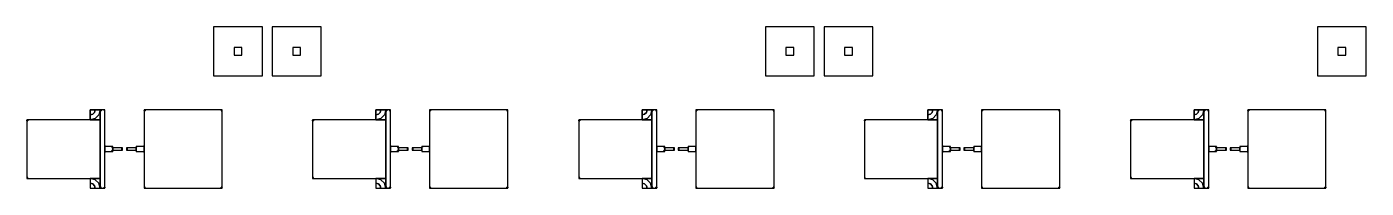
# Model space of a CAD drawing. Extents: x -50899 to 50899, y -48295 to 50898.
# Drawn here: x -10938 to 2775, y 27050 to 28700 of the extents above; entities that cross this region are included whole.
import ezdxf

# ---------------------------------------------------------------- set-up
doc = ezdxf.new("R2010")
doc.units = 0

# ---------------------------------------------------------------- blocks, each defined once
blk = doc.blocks.new('C1E')
for points in [[(5000, 52850), (5000, 52350), (5500, 52350), (5500, 52850), (5000, 52850)], [(5210, 52640), (5210, 52560), (5290, 52560), (5290, 52640), (5210, 52640)], [(3838, 51900), (3838, 52000), (3738, 52000), (3738, 51900), (3838, 51900)], [(3838, 52000), (3824, 51950), (3788, 51913), (3738, 51900), (3738, 51950), (3762, 51957), (3781, 51975), (3788, 52000), (3838, 52000)], [(3788, 52000), (3781, 51975), (3762, 51957), (3738, 51950), (3738, 52000), (3738, 52000), (3738, 52000), (3738, 52000), (3788, 52000)], [(3888, 52000), (3838, 52000), (3838, 51200), (3888, 51200), (3888, 52000)], [(3838, 52000), (3838, 51990), (3848, 51990), (3848, 52000), (3838, 52000)], [(3838, 51990), (3839, 51995), (3842, 51999), (3848, 52000), (3848, 51995), (3845, 51994), (3843, 51992), (3842, 51990), (3838, 51990)], [(3842, 51990), (3843, 51992), (3845, 51994), (3848, 51995), (3848, 51990), (3848, 51990), (3848, 51990), (3848, 51990), (3842, 51990)], [(3878, 52000), (3878, 51990), (3888, 51990), (3888, 52000), (3878, 52000)], [(3888, 51990), (3886, 51995), (3882, 51999), (3878, 52000), (3878, 51995), (3880, 51994), (3882, 51992), (3882, 51990), (3888, 51990)], [(3882, 51990), (3882, 51992), (3880, 51994), (3878, 51995), (3878, 51990), (3878, 51990), (3878, 51990), (3878, 51990), (3882, 51990)], [(4288, 51200), (5088, 51200), (5088, 52000), (4288, 52000), (4288, 51200)], [(4288, 52000), (4288, 51990), (4298, 51990), (4298, 52000), (4288, 52000)], [(4288, 51990), (4289, 51995), (4292, 51999), (4298, 52000), (4298, 51995), (4295, 51994), (4293, 51992), (4292, 51990), (4288, 51990)], [(4292, 51990), (4293, 51992), (4295, 51994), (4298, 51995), (4298, 51990), (4298, 51990), (4298, 51990), (4298, 51990), (4292, 51990)], [(5078, 52000), (5078, 51990), (5088, 51990), (5088, 52000), (5078, 52000)], [(5088, 51990), (5086, 51995), (5082, 51999), (5078, 52000), (5078, 51995), (5080, 51994), (5082, 51992), (5082, 51990), (5088, 51990)], [(5082, 51990), (5082, 51992), (5080, 51994), (5078, 51995), (5078, 51990), (5078, 51990), (5078, 51990), (5078, 51990), (5082, 51990)], [(3838, 51900), (3088, 51900), (3088, 51300), (3838, 51300), (3838, 51900)], [(3088, 51900), (3088, 51890), (3098, 51890), (3098, 51900), (3088, 51900)], [(3088, 51890), (3089, 51895), (3092, 51899), (3098, 51900), (3098, 51895), (3095, 51894), (3093, 51892), (3092, 51890), (3088, 51890)], [(3092, 51890), (3093, 51892), (3095, 51894), (3098, 51895), (3098, 51890), (3098, 51890), (3098, 51890), (3098, 51890), (3092, 51890)], [(3892, 51625), (3892, 51630), (3888, 51630), (3888, 51625), (3892, 51625)], [(3888, 51630), (3888, 51628), (3890, 51626), (3892, 51625), (3892, 51628), (3891, 51628), (3890, 51629), (3890, 51630), (3888, 51630)], [(3968, 51625), (3888, 51625), (3888, 51575), (3968, 51575), (3968, 51625)], [(3888, 51575), (3888, 51570), (3892, 51570), (3892, 51575), (3888, 51575)], [(3888, 51570), (3888, 51572), (3890, 51574), (3892, 51575), (3892, 51572), (3891, 51572), (3890, 51571), (3890, 51570), (3888, 51570)], [(3890, 51630), (3890, 51629), (3891, 51628), (3892, 51628), (3892, 51630), (3892, 51630), (3892, 51630), (3892, 51630), (3890, 51630)], [(3890, 51570), (3890, 51571), (3891, 51572), (3892, 51572), (3892, 51570), (3892, 51570), (3892, 51570), (3892, 51570), (3890, 51570)], [(3958, 51625), (3958, 51615), (3968, 51615), (3968, 51625), (3958, 51625)], [(3968, 51615), (3967, 51620), (3963, 51624), (3958, 51625), (3958, 51620), (3960, 51619), (3962, 51618), (3963, 51615), (3968, 51615)], [(3963, 51615), (3962, 51618), (3960, 51619), (3958, 51620), (3958, 51615), (3958, 51615), (3958, 51615), (3958, 51615), (3963, 51615)], [(3968, 51575), (3968, 51585), (3958, 51585), (3958, 51575), (3968, 51575)], [(3968, 51585), (3967, 51580), (3963, 51576), (3958, 51575), (3958, 51580), (3960, 51581), (3962, 51582), (3963, 51585), (3968, 51585)], [(3963, 51585), (3962, 51582), (3960, 51581), (3958, 51580), (3958, 51585), (3958, 51585), (3958, 51585), (3958, 51585), (3963, 51585)], [(3973, 51611), (3973, 51616), (3968, 51616), (3968, 51611), (3973, 51611)], [(3968, 51616), (3969, 51614), (3970, 51612), (3973, 51611), (3973, 51614), (3972, 51614), (3971, 51615), (3970, 51616), (3968, 51616)], [(4068, 51611), (3968, 51611), (3968, 51589), (4068, 51589), (4068, 51611)], [(3968, 51589), (3968, 51584), (3973, 51584), (3973, 51589), (3968, 51589)], [(3968, 51584), (3969, 51586), (3970, 51588), (3973, 51589), (3973, 51586), (3972, 51586), (3971, 51585), (3970, 51584), (3968, 51584)], [(3970, 51616), (3971, 51615), (3972, 51614), (3973, 51614), (3973, 51616), (3973, 51616), (3973, 51616), (3973, 51616), (3970, 51616)], [(3970, 51584), (3971, 51585), (3972, 51586), (3973, 51586), (3973, 51584), (3973, 51584), (3973, 51584), (3973, 51584), (3970, 51584)], [(4063, 51608), (4058, 51608), (4058, 51592), (4063, 51592), (4063, 51608)], [(4068, 51602), (4063, 51602), (4063, 51598), (4068, 51598), (4068, 51602)], [(4107, 51589), (4207, 51589), (4207, 51611), (4107, 51611), (4107, 51589)], [(4107, 51598), (4112, 51598), (4112, 51602), (4107, 51602), (4107, 51598)], [(4112, 51592), (4117, 51592), (4117, 51608), (4112, 51608), (4112, 51592)], [(4207, 51611), (4207, 51616), (4202, 51616), (4202, 51611), (4207, 51611)], [(4207, 51616), (4206, 51614), (4204, 51612), (4202, 51611), (4202, 51614), (4203, 51614), (4204, 51615), (4204, 51616), (4207, 51616)], [(4204, 51616), (4204, 51615), (4203, 51614), (4202, 51614), (4202, 51616), (4202, 51616), (4202, 51616), (4202, 51616), (4204, 51616)], [(4202, 51589), (4202, 51584), (4207, 51584), (4207, 51589), (4202, 51589)], [(4207, 51584), (4206, 51586), (4204, 51588), (4202, 51589), (4202, 51586), (4203, 51586), (4204, 51585), (4204, 51584), (4207, 51584)], [(4204, 51584), (4204, 51585), (4203, 51586), (4202, 51586), (4202, 51584), (4202, 51584), (4202, 51584), (4202, 51584), (4204, 51584)], [(4207, 51575), (4288, 51575), (4288, 51625), (4207, 51625), (4207, 51575)], [(4207, 51625), (4207, 51620), (4212, 51620), (4212, 51625), (4207, 51625)], [(4207, 51620), (4208, 51622), (4210, 51624), (4212, 51625), (4212, 51622), (4211, 51622), (4210, 51621), (4210, 51620), (4207, 51620)], [(4212, 51575), (4212, 51580), (4207, 51580), (4207, 51575), (4212, 51575)], [(4207, 51580), (4208, 51578), (4210, 51576), (4212, 51575), (4212, 51578), (4211, 51578), (4210, 51579), (4210, 51580), (4207, 51580)], [(4210, 51620), (4210, 51621), (4211, 51622), (4212, 51622), (4212, 51620), (4212, 51620), (4212, 51620), (4212, 51620), (4210, 51620)], [(4210, 51580), (4210, 51579), (4211, 51578), (4212, 51578), (4212, 51580), (4212, 51580), (4212, 51580), (4212, 51580), (4210, 51580)], [(4288, 51625), (4288, 51630), (4282, 51630), (4282, 51625), (4288, 51625)], [(4288, 51630), (4287, 51628), (4285, 51626), (4282, 51625), (4282, 51628), (4284, 51628), (4285, 51629), (4285, 51630), (4288, 51630)], [(4285, 51630), (4285, 51629), (4284, 51628), (4282, 51628), (4282, 51630), (4282, 51630), (4282, 51630), (4282, 51630), (4285, 51630)], [(4282, 51575), (4282, 51570), (4288, 51570), (4288, 51575), (4282, 51575)], [(4288, 51570), (4287, 51572), (4285, 51574), (4282, 51575), (4282, 51572), (4284, 51572), (4285, 51571), (4285, 51570), (4288, 51570)], [(4285, 51570), (4285, 51571), (4284, 51572), (4282, 51572), (4282, 51570), (4282, 51570), (4282, 51570), (4282, 51570), (4285, 51570)], [(3098, 51300), (3098, 51310), (3088, 51310), (3088, 51300), (3098, 51300)], [(3088, 51310), (3089, 51305), (3092, 51301), (3098, 51300), (3098, 51305), (3095, 51306), (3093, 51308), (3092, 51310), (3088, 51310)], [(3092, 51310), (3093, 51308), (3095, 51306), (3098, 51305), (3098, 51310), (3098, 51310), (3098, 51310), (3098, 51310), (3092, 51310)], [(3738, 51300), (3738, 51200), (3838, 51200), (3838, 51300), (3738, 51300)], [(3838, 51200), (3824, 51250), (3788, 51287), (3738, 51300), (3738, 51250), (3762, 51243), (3781, 51225), (3788, 51200), (3838, 51200)], [(3788, 51200), (3781, 51225), (3762, 51243), (3738, 51250), (3738, 51200), (3738, 51200), (3738, 51200), (3738, 51200), (3788, 51200)], [(3848, 51200), (3848, 51210), (3838, 51210), (3838, 51200), (3848, 51200)], [(3838, 51210), (3839, 51205), (3842, 51201), (3848, 51200), (3848, 51205), (3845, 51206), (3843, 51208), (3842, 51210), (3838, 51210)], [(3842, 51210), (3843, 51208), (3845, 51206), (3848, 51205), (3848, 51210), (3848, 51210), (3848, 51210), (3848, 51210), (3842, 51210)], [(3888, 51200), (3888, 51210), (3878, 51210), (3878, 51200), (3888, 51200)], [(3888, 51210), (3886, 51205), (3882, 51201), (3878, 51200), (3878, 51205), (3880, 51206), (3882, 51208), (3882, 51210), (3888, 51210)], [(3882, 51210), (3882, 51208), (3880, 51206), (3878, 51205), (3878, 51210), (3878, 51210), (3878, 51210), (3878, 51210), (3882, 51210)], [(4298, 51200), (4298, 51210), (4288, 51210), (4288, 51200), (4298, 51200)], [(4288, 51210), (4289, 51205), (4292, 51201), (4298, 51200), (4298, 51205), (4295, 51206), (4293, 51208), (4292, 51210), (4288, 51210)], [(4292, 51210), (4293, 51208), (4295, 51206), (4298, 51205), (4298, 51210), (4298, 51210), (4298, 51210), (4298, 51210), (4292, 51210)], [(5088, 51200), (5088, 51210), (5078, 51210), (5078, 51200), (5088, 51200)], [(5088, 51210), (5086, 51205), (5082, 51201), (5078, 51200), (5078, 51205), (5080, 51206), (5082, 51208), (5082, 51210), (5088, 51210)], [(5082, 51210), (5082, 51208), (5080, 51206), (5078, 51205), (5078, 51210), (5078, 51210), (5078, 51210), (5078, 51210), (5082, 51210)]]:
    blk.add_lwpolyline(points)
blk = doc.blocks.new('C1F')
for points in [[(-50, 52850), (-50, 52350), (450, 52350), (450, 52850), (-50, 52850)], [(5000, 52850), (5000, 52350), (5500, 52350), (5500, 52850), (5000, 52850)], [(160, 52640), (160, 52560), (240, 52560), (240, 52640), (160, 52640)], [(5210, 52640), (5210, 52560), (5290, 52560), (5290, 52640), (5210, 52640)], [(1112, 51900), (1112, 52000), (1012, 52000), (1012, 51900), (1112, 51900)], [(1112, 52000), (1099, 51950), (1062, 51913), (1012, 51900), (1012, 51950), (1038, 51957), (1056, 51975), (1062, 52000), (1112, 52000)], [(1062, 52000), (1056, 51975), (1038, 51957), (1012, 51950), (1012, 52000), (1012, 52000), (1012, 52000), (1012, 52000), (1062, 52000)], [(1162, 52000), (1112, 52000), (1112, 51200), (1162, 51200), (1162, 52000)], [(1112, 52000), (1112, 51990), (1122, 51990), (1122, 52000), (1112, 52000)], [(1112, 51990), (1114, 51995), (1118, 51999), (1122, 52000), (1122, 51995), (1120, 51994), (1118, 51992), (1118, 51990), (1112, 51990)], [(1118, 51990), (1118, 51992), (1120, 51994), (1122, 51995), (1122, 51990), (1122, 51990), (1122, 51990), (1122, 51990), (1118, 51990)], [(1152, 52000), (1152, 51990), (1162, 51990), (1162, 52000), (1152, 52000)], [(1162, 51990), (1161, 51995), (1158, 51999), (1152, 52000), (1152, 51995), (1155, 51994), (1157, 51992), (1158, 51990), (1162, 51990)], [(1158, 51990), (1157, 51992), (1155, 51994), (1152, 51995), (1152, 51990), (1152, 51990), (1152, 51990), (1152, 51990), (1158, 51990)], [(1562, 51200), (2362, 51200), (2362, 52000), (1562, 52000), (1562, 51200)], [(1562, 52000), (1562, 51990), (1572, 51990), (1572, 52000), (1562, 52000)], [(1562, 51990), (1564, 51995), (1568, 51999), (1572, 52000), (1572, 51995), (1570, 51994), (1568, 51992), (1568, 51990), (1562, 51990)], [(1568, 51990), (1568, 51992), (1570, 51994), (1572, 51995), (1572, 51990), (1572, 51990), (1572, 51990), (1572, 51990), (1568, 51990)], [(2352, 52000), (2352, 51990), (2362, 51990), (2362, 52000), (2352, 52000)], [(2362, 51990), (2361, 51995), (2358, 51999), (2352, 52000), (2352, 51995), (2355, 51994), (2357, 51992), (2358, 51990), (2362, 51990)], [(2358, 51990), (2357, 51992), (2355, 51994), (2352, 51995), (2352, 51990), (2352, 51990), (2352, 51990), (2352, 51990), (2358, 51990)], [(3838, 51900), (3838, 52000), (3738, 52000), (3738, 51900), (3838, 51900)], [(3838, 52000), (3824, 51950), (3788, 51913), (3738, 51900), (3738, 51950), (3762, 51957), (3781, 51975), (3788, 52000), (3838, 52000)], [(3788, 52000), (3781, 51975), (3762, 51957), (3738, 51950), (3738, 52000), (3738, 52000), (3738, 52000), (3738, 52000), (3788, 52000)], [(3888, 52000), (3838, 52000), (3838, 51200), (3888, 51200), (3888, 52000)], [(3838, 52000), (3838, 51990), (3848, 51990), (3848, 52000), (3838, 52000)], [(3838, 51990), (3839, 51995), (3842, 51999), (3848, 52000), (3848, 51995), (3845, 51994), (3843, 51992), (3842, 51990), (3838, 51990)], [(3842, 51990), (3843, 51992), (3845, 51994), (3848, 51995), (3848, 51990), (3848, 51990), (3848, 51990), (3848, 51990), (3842, 51990)], [(3878, 52000), (3878, 51990), (3888, 51990), (3888, 52000), (3878, 52000)], [(3888, 51990), (3886, 51995), (3882, 51999), (3878, 52000), (3878, 51995), (3880, 51994), (3882, 51992), (3882, 51990), (3888, 51990)], [(3882, 51990), (3882, 51992), (3880, 51994), (3878, 51995), (3878, 51990), (3878, 51990), (3878, 51990), (3878, 51990), (3882, 51990)], [(4288, 51200), (5088, 51200), (5088, 52000), (4288, 52000), (4288, 51200)], [(4288, 52000), (4288, 51990), (4298, 51990), (4298, 52000), (4288, 52000)], [(4288, 51990), (4289, 51995), (4292, 51999), (4298, 52000), (4298, 51995), (4295, 51994), (4293, 51992), (4292, 51990), (4288, 51990)], [(4292, 51990), (4293, 51992), (4295, 51994), (4298, 51995), (4298, 51990), (4298, 51990), (4298, 51990), (4298, 51990), (4292, 51990)], [(5078, 52000), (5078, 51990), (5088, 51990), (5088, 52000), (5078, 52000)], [(5088, 51990), (5086, 51995), (5082, 51999), (5078, 52000), (5078, 51995), (5080, 51994), (5082, 51992), (5082, 51990), (5088, 51990)], [(5082, 51990), (5082, 51992), (5080, 51994), (5078, 51995), (5078, 51990), (5078, 51990), (5078, 51990), (5078, 51990), (5082, 51990)], [(1112, 51900), (362, 51900), (362, 51300), (1112, 51300), (1112, 51900)], [(362, 51900), (362, 51890), (372, 51890), (372, 51900), (362, 51900)], [(362, 51890), (364, 51895), (368, 51899), (372, 51900), (372, 51895), (370, 51894), (368, 51892), (368, 51890), (362, 51890)], [(368, 51890), (368, 51892), (370, 51894), (372, 51895), (372, 51890), (372, 51890), (372, 51890), (372, 51890), (368, 51890)], [(3838, 51900), (3088, 51900), (3088, 51300), (3838, 51300), (3838, 51900)], [(3088, 51900), (3088, 51890), (3098, 51890), (3098, 51900), (3088, 51900)], [(3088, 51890), (3089, 51895), (3092, 51899), (3098, 51900), (3098, 51895), (3095, 51894), (3093, 51892), (3092, 51890), (3088, 51890)], [(3092, 51890), (3093, 51892), (3095, 51894), (3098, 51895), (3098, 51890), (3098, 51890), (3098, 51890), (3098, 51890), (3092, 51890)], [(1168, 51625), (1168, 51630), (1162, 51630), (1162, 51625), (1168, 51625)], [(1162, 51630), (1163, 51628), (1165, 51626), (1168, 51625), (1168, 51628), (1166, 51628), (1165, 51629), (1165, 51630), (1162, 51630)], [(1243, 51625), (1162, 51625), (1162, 51575), (1243, 51575), (1243, 51625)], [(1162, 51575), (1162, 51570), (1168, 51570), (1168, 51575), (1162, 51575)], [(1162, 51570), (1163, 51572), (1165, 51574), (1168, 51575), (1168, 51572), (1166, 51572), (1165, 51571), (1165, 51570), (1162, 51570)], [(1165, 51630), (1165, 51629), (1166, 51628), (1168, 51628), (1168, 51630), (1168, 51630), (1168, 51630), (1168, 51630), (1165, 51630)], [(1165, 51570), (1165, 51571), (1166, 51572), (1168, 51572), (1168, 51570), (1168, 51570), (1168, 51570), (1168, 51570), (1165, 51570)], [(1233, 51625), (1233, 51615), (1243, 51615), (1243, 51625), (1233, 51625)], [(1243, 51615), (1242, 51620), (1238, 51624), (1233, 51625), (1233, 51620), (1236, 51619), (1237, 51618), (1238, 51615), (1243, 51615)], [(1238, 51615), (1237, 51618), (1236, 51619), (1233, 51620), (1233, 51615), (1233, 51615), (1233, 51615), (1233, 51615), (1238, 51615)], [(1243, 51575), (1243, 51585), (1233, 51585), (1233, 51575), (1243, 51575)], [(1243, 51585), (1242, 51580), (1238, 51576), (1233, 51575), (1233, 51580), (1236, 51581), (1237, 51582), (1238, 51585), (1243, 51585)], [(1238, 51585), (1237, 51582), (1236, 51581), (1233, 51580), (1233, 51585), (1233, 51585), (1233, 51585), (1233, 51585), (1238, 51585)], [(1248, 51611), (1248, 51616), (1243, 51616), (1243, 51611), (1248, 51611)], [(1243, 51616), (1244, 51614), (1246, 51612), (1248, 51611), (1248, 51614), (1247, 51614), (1246, 51615), (1246, 51616), (1243, 51616)], [(1343, 51611), (1243, 51611), (1243, 51589), (1343, 51589), (1343, 51611)], [(1243, 51589), (1243, 51584), (1248, 51584), (1248, 51589), (1243, 51589)], [(1243, 51584), (1244, 51586), (1246, 51588), (1248, 51589), (1248, 51586), (1247, 51586), (1246, 51585), (1246, 51584), (1243, 51584)], [(1246, 51616), (1246, 51615), (1247, 51614), (1248, 51614), (1248, 51616), (1248, 51616), (1248, 51616), (1248, 51616), (1246, 51616)], [(1246, 51584), (1246, 51585), (1247, 51586), (1248, 51586), (1248, 51584), (1248, 51584), (1248, 51584), (1248, 51584), (1246, 51584)], [(1338, 51608), (1333, 51608), (1333, 51592), (1338, 51592), (1338, 51608)], [(1343, 51602), (1338, 51602), (1338, 51598), (1343, 51598), (1343, 51602)], [(1382, 51589), (1482, 51589), (1482, 51611), (1382, 51611), (1382, 51589)], [(1382, 51598), (1387, 51598), (1387, 51602), (1382, 51602), (1382, 51598)], [(1387, 51592), (1392, 51592), (1392, 51608), (1387, 51608), (1387, 51592)], [(1482, 51611), (1482, 51616), (1477, 51616), (1477, 51611), (1482, 51611)], [(1482, 51616), (1481, 51614), (1480, 51612), (1477, 51611), (1477, 51614), (1478, 51614), (1479, 51615), (1480, 51616), (1482, 51616)], [(1480, 51616), (1479, 51615), (1478, 51614), (1477, 51614), (1477, 51616), (1477, 51616), (1477, 51616), (1477, 51616), (1480, 51616)], [(1477, 51589), (1477, 51584), (1482, 51584), (1482, 51589), (1477, 51589)], [(1482, 51584), (1481, 51586), (1480, 51588), (1477, 51589), (1477, 51586), (1478, 51586), (1479, 51585), (1480, 51584), (1482, 51584)], [(1480, 51584), (1479, 51585), (1478, 51586), (1477, 51586), (1477, 51584), (1477, 51584), (1477, 51584), (1477, 51584), (1480, 51584)], [(1482, 51575), (1562, 51575), (1562, 51625), (1482, 51625), (1482, 51575)], [(1482, 51625), (1482, 51620), (1487, 51620), (1487, 51625), (1482, 51625)], [(1482, 51620), (1483, 51622), (1484, 51624), (1487, 51625), (1487, 51622), (1486, 51622), (1485, 51621), (1484, 51620), (1482, 51620)], [(1487, 51575), (1487, 51580), (1482, 51580), (1482, 51575), (1487, 51575)], [(1482, 51580), (1483, 51578), (1484, 51576), (1487, 51575), (1487, 51578), (1486, 51578), (1485, 51579), (1484, 51580), (1482, 51580)], [(1484, 51620), (1485, 51621), (1486, 51622), (1487, 51622), (1487, 51620), (1487, 51620), (1487, 51620), (1487, 51620), (1484, 51620)], [(1484, 51580), (1485, 51579), (1486, 51578), (1487, 51578), (1487, 51580), (1487, 51580), (1487, 51580), (1487, 51580), (1484, 51580)], [(1562, 51625), (1562, 51630), (1558, 51630), (1558, 51625), (1562, 51625)], [(1562, 51630), (1562, 51628), (1560, 51626), (1558, 51625), (1558, 51628), (1559, 51628), (1560, 51629), (1560, 51630), (1562, 51630)], [(1560, 51630), (1560, 51629), (1559, 51628), (1558, 51628), (1558, 51630), (1558, 51630), (1558, 51630), (1558, 51630), (1560, 51630)], [(1558, 51575), (1558, 51570), (1562, 51570), (1562, 51575), (1558, 51575)], [(1562, 51570), (1562, 51572), (1560, 51574), (1558, 51575), (1558, 51572), (1559, 51572), (1560, 51571), (1560, 51570), (1562, 51570)], [(1560, 51570), (1560, 51571), (1559, 51572), (1558, 51572), (1558, 51570), (1558, 51570), (1558, 51570), (1558, 51570), (1560, 51570)], [(3892, 51625), (3892, 51630), (3888, 51630), (3888, 51625), (3892, 51625)], [(3888, 51630), (3888, 51628), (3890, 51626), (3892, 51625), (3892, 51628), (3891, 51628), (3890, 51629), (3890, 51630), (3888, 51630)], [(3968, 51625), (3888, 51625), (3888, 51575), (3968, 51575), (3968, 51625)], [(3888, 51575), (3888, 51570), (3892, 51570), (3892, 51575), (3888, 51575)], [(3888, 51570), (3888, 51572), (3890, 51574), (3892, 51575), (3892, 51572), (3891, 51572), (3890, 51571), (3890, 51570), (3888, 51570)], [(3890, 51630), (3890, 51629), (3891, 51628), (3892, 51628), (3892, 51630), (3892, 51630), (3892, 51630), (3892, 51630), (3890, 51630)], [(3890, 51570), (3890, 51571), (3891, 51572), (3892, 51572), (3892, 51570), (3892, 51570), (3892, 51570), (3892, 51570), (3890, 51570)], [(3958, 51625), (3958, 51615), (3968, 51615), (3968, 51625), (3958, 51625)], [(3968, 51615), (3967, 51620), (3963, 51624), (3958, 51625), (3958, 51620), (3960, 51619), (3962, 51618), (3963, 51615), (3968, 51615)], [(3963, 51615), (3962, 51618), (3960, 51619), (3958, 51620), (3958, 51615), (3958, 51615), (3958, 51615), (3958, 51615), (3963, 51615)], [(3968, 51575), (3968, 51585), (3958, 51585), (3958, 51575), (3968, 51575)], [(3968, 51585), (3967, 51580), (3963, 51576), (3958, 51575), (3958, 51580), (3960, 51581), (3962, 51582), (3963, 51585), (3968, 51585)], [(3963, 51585), (3962, 51582), (3960, 51581), (3958, 51580), (3958, 51585), (3958, 51585), (3958, 51585), (3958, 51585), (3963, 51585)], [(3973, 51611), (3973, 51616), (3968, 51616), (3968, 51611), (3973, 51611)], [(3968, 51616), (3969, 51614), (3970, 51612), (3973, 51611), (3973, 51614), (3972, 51614), (3971, 51615), (3970, 51616), (3968, 51616)], [(4068, 51611), (3968, 51611), (3968, 51589), (4068, 51589), (4068, 51611)], [(3968, 51589), (3968, 51584), (3973, 51584), (3973, 51589), (3968, 51589)], [(3968, 51584), (3969, 51586), (3970, 51588), (3973, 51589), (3973, 51586), (3972, 51586), (3971, 51585), (3970, 51584), (3968, 51584)], [(3970, 51616), (3971, 51615), (3972, 51614), (3973, 51614), (3973, 51616), (3973, 51616), (3973, 51616), (3973, 51616), (3970, 51616)], [(3970, 51584), (3971, 51585), (3972, 51586), (3973, 51586), (3973, 51584), (3973, 51584), (3973, 51584), (3973, 51584), (3970, 51584)], [(4063, 51608), (4058, 51608), (4058, 51592), (4063, 51592), (4063, 51608)], [(4068, 51602), (4063, 51602), (4063, 51598), (4068, 51598), (4068, 51602)], [(4107, 51589), (4207, 51589), (4207, 51611), (4107, 51611), (4107, 51589)], [(4107, 51598), (4112, 51598), (4112, 51602), (4107, 51602), (4107, 51598)], [(4112, 51592), (4117, 51592), (4117, 51608), (4112, 51608), (4112, 51592)], [(4207, 51611), (4207, 51616), (4202, 51616), (4202, 51611), (4207, 51611)], [(4207, 51616), (4206, 51614), (4204, 51612), (4202, 51611), (4202, 51614), (4203, 51614), (4204, 51615), (4204, 51616), (4207, 51616)], [(4204, 51616), (4204, 51615), (4203, 51614), (4202, 51614), (4202, 51616), (4202, 51616), (4202, 51616), (4202, 51616), (4204, 51616)], [(4202, 51589), (4202, 51584), (4207, 51584), (4207, 51589), (4202, 51589)], [(4207, 51584), (4206, 51586), (4204, 51588), (4202, 51589), (4202, 51586), (4203, 51586), (4204, 51585), (4204, 51584), (4207, 51584)], [(4204, 51584), (4204, 51585), (4203, 51586), (4202, 51586), (4202, 51584), (4202, 51584), (4202, 51584), (4202, 51584), (4204, 51584)], [(4207, 51575), (4288, 51575), (4288, 51625), (4207, 51625), (4207, 51575)], [(4207, 51625), (4207, 51620), (4212, 51620), (4212, 51625), (4207, 51625)], [(4207, 51620), (4208, 51622), (4210, 51624), (4212, 51625), (4212, 51622), (4211, 51622), (4210, 51621), (4210, 51620), (4207, 51620)], [(4212, 51575), (4212, 51580), (4207, 51580), (4207, 51575), (4212, 51575)], [(4207, 51580), (4208, 51578), (4210, 51576), (4212, 51575), (4212, 51578), (4211, 51578), (4210, 51579), (4210, 51580), (4207, 51580)], [(4210, 51620), (4210, 51621), (4211, 51622), (4212, 51622), (4212, 51620), (4212, 51620), (4212, 51620), (4212, 51620), (4210, 51620)], [(4210, 51580), (4210, 51579), (4211, 51578), (4212, 51578), (4212, 51580), (4212, 51580), (4212, 51580), (4212, 51580), (4210, 51580)], [(4288, 51625), (4288, 51630), (4282, 51630), (4282, 51625), (4288, 51625)], [(4288, 51630), (4287, 51628), (4285, 51626), (4282, 51625), (4282, 51628), (4284, 51628), (4285, 51629), (4285, 51630), (4288, 51630)], [(4285, 51630), (4285, 51629), (4284, 51628), (4282, 51628), (4282, 51630), (4282, 51630), (4282, 51630), (4282, 51630), (4285, 51630)], [(4282, 51575), (4282, 51570), (4288, 51570), (4288, 51575), (4282, 51575)], [(4288, 51570), (4287, 51572), (4285, 51574), (4282, 51575), (4282, 51572), (4284, 51572), (4285, 51571), (4285, 51570), (4288, 51570)], [(4285, 51570), (4285, 51571), (4284, 51572), (4282, 51572), (4282, 51570), (4282, 51570), (4282, 51570), (4282, 51570), (4285, 51570)], [(372, 51300), (372, 51310), (362, 51310), (362, 51300), (372, 51300)], [(362, 51310), (364, 51305), (368, 51301), (372, 51300), (372, 51305), (370, 51306), (368, 51308), (368, 51310), (362, 51310)], [(368, 51310), (368, 51308), (370, 51306), (372, 51305), (372, 51310), (372, 51310), (372, 51310), (372, 51310), (368, 51310)], [(1012, 51300), (1012, 51200), (1112, 51200), (1112, 51300), (1012, 51300)], [(1112, 51200), (1099, 51250), (1062, 51287), (1012, 51300), (1012, 51250), (1038, 51243), (1056, 51225), (1062, 51200), (1112, 51200)], [(3098, 51300), (3098, 51310), (3088, 51310), (3088, 51300), (3098, 51300)], [(3088, 51310), (3089, 51305), (3092, 51301), (3098, 51300), (3098, 51305), (3095, 51306), (3093, 51308), (3092, 51310), (3088, 51310)], [(3092, 51310), (3093, 51308), (3095, 51306), (3098, 51305), (3098, 51310), (3098, 51310), (3098, 51310), (3098, 51310), (3092, 51310)], [(3738, 51300), (3738, 51200), (3838, 51200), (3838, 51300), (3738, 51300)], [(3838, 51200), (3824, 51250), (3788, 51287), (3738, 51300), (3738, 51250), (3762, 51243), (3781, 51225), (3788, 51200), (3838, 51200)], [(1062, 51200), (1056, 51225), (1038, 51243), (1012, 51250), (1012, 51200), (1012, 51200), (1012, 51200), (1012, 51200), (1062, 51200)], [(1122, 51200), (1122, 51210), (1112, 51210), (1112, 51200), (1122, 51200)], [(1112, 51210), (1114, 51205), (1118, 51201), (1122, 51200), (1122, 51205), (1120, 51206), (1118, 51208), (1118, 51210), (1112, 51210)], [(1118, 51210), (1118, 51208), (1120, 51206), (1122, 51205), (1122, 51210), (1122, 51210), (1122, 51210), (1122, 51210), (1118, 51210)], [(1162, 51200), (1162, 51210), (1152, 51210), (1152, 51200), (1162, 51200)], [(1162, 51210), (1161, 51205), (1158, 51201), (1152, 51200), (1152, 51205), (1155, 51206), (1157, 51208), (1158, 51210), (1162, 51210)], [(1158, 51210), (1157, 51208), (1155, 51206), (1152, 51205), (1152, 51210), (1152, 51210), (1152, 51210), (1152, 51210), (1158, 51210)], [(1572, 51200), (1572, 51210), (1562, 51210), (1562, 51200), (1572, 51200)], [(1562, 51210), (1564, 51205), (1568, 51201), (1572, 51200), (1572, 51205), (1570, 51206), (1568, 51208), (1568, 51210), (1562, 51210)], [(1568, 51210), (1568, 51208), (1570, 51206), (1572, 51205), (1572, 51210), (1572, 51210), (1572, 51210), (1572, 51210), (1568, 51210)], [(2362, 51200), (2362, 51210), (2352, 51210), (2352, 51200), (2362, 51200)], [(2362, 51210), (2361, 51205), (2358, 51201), (2352, 51200), (2352, 51205), (2355, 51206), (2357, 51208), (2358, 51210), (2362, 51210)], [(2358, 51210), (2357, 51208), (2355, 51206), (2352, 51205), (2352, 51210), (2352, 51210), (2352, 51210), (2352, 51210), (2358, 51210)], [(3788, 51200), (3781, 51225), (3762, 51243), (3738, 51250), (3738, 51200), (3738, 51200), (3738, 51200), (3738, 51200), (3788, 51200)], [(3848, 51200), (3848, 51210), (3838, 51210), (3838, 51200), (3848, 51200)], [(3838, 51210), (3839, 51205), (3842, 51201), (3848, 51200), (3848, 51205), (3845, 51206), (3843, 51208), (3842, 51210), (3838, 51210)], [(3842, 51210), (3843, 51208), (3845, 51206), (3848, 51205), (3848, 51210), (3848, 51210), (3848, 51210), (3848, 51210), (3842, 51210)], [(3888, 51200), (3888, 51210), (3878, 51210), (3878, 51200), (3888, 51200)], [(3888, 51210), (3886, 51205), (3882, 51201), (3878, 51200), (3878, 51205), (3880, 51206), (3882, 51208), (3882, 51210), (3888, 51210)], [(3882, 51210), (3882, 51208), (3880, 51206), (3878, 51205), (3878, 51210), (3878, 51210), (3878, 51210), (3878, 51210), (3882, 51210)], [(4298, 51200), (4298, 51210), (4288, 51210), (4288, 51200), (4298, 51200)], [(4288, 51210), (4289, 51205), (4292, 51201), (4298, 51200), (4298, 51205), (4295, 51206), (4293, 51208), (4292, 51210), (4288, 51210)], [(4292, 51210), (4293, 51208), (4295, 51206), (4298, 51205), (4298, 51210), (4298, 51210), (4298, 51210), (4298, 51210), (4292, 51210)], [(5088, 51200), (5088, 51210), (5078, 51210), (5078, 51200), (5088, 51200)], [(5088, 51210), (5086, 51205), (5082, 51201), (5078, 51200), (5078, 51205), (5080, 51206), (5082, 51208), (5082, 51210), (5088, 51210)], [(5082, 51210), (5082, 51208), (5080, 51206), (5078, 51205), (5078, 51210), (5078, 51210), (5078, 51210), (5078, 51210), (5082, 51210)]]:
    blk.add_lwpolyline(points)
blk = doc.blocks.new('C1G')
for points in [[(-50, 52850), (-50, 52350), (450, 52350), (450, 52850), (-50, 52850)], [(5000, 52850), (5000, 52350), (5500, 52350), (5500, 52850), (5000, 52850)], [(160, 52640), (160, 52560), (240, 52560), (240, 52640), (160, 52640)], [(5210, 52640), (5210, 52560), (5290, 52560), (5290, 52640), (5210, 52640)], [(1112, 51900), (1112, 52000), (1012, 52000), (1012, 51900), (1112, 51900)], [(1112, 52000), (1099, 51950), (1062, 51913), (1012, 51900), (1012, 51950), (1038, 51957), (1056, 51975), (1062, 52000), (1112, 52000)], [(1062, 52000), (1056, 51975), (1038, 51957), (1012, 51950), (1012, 52000), (1012, 52000), (1012, 52000), (1012, 52000), (1062, 52000)], [(1162, 52000), (1112, 52000), (1112, 51200), (1162, 51200), (1162, 52000)], [(1112, 52000), (1112, 51990), (1122, 51990), (1122, 52000), (1112, 52000)], [(1112, 51990), (1114, 51995), (1118, 51999), (1122, 52000), (1122, 51995), (1120, 51994), (1118, 51992), (1118, 51990), (1112, 51990)], [(1118, 51990), (1118, 51992), (1120, 51994), (1122, 51995), (1122, 51990), (1122, 51990), (1122, 51990), (1122, 51990), (1118, 51990)], [(1152, 52000), (1152, 51990), (1162, 51990), (1162, 52000), (1152, 52000)], [(1162, 51990), (1161, 51995), (1158, 51999), (1152, 52000), (1152, 51995), (1155, 51994), (1157, 51992), (1158, 51990), (1162, 51990)], [(1158, 51990), (1157, 51992), (1155, 51994), (1152, 51995), (1152, 51990), (1152, 51990), (1152, 51990), (1152, 51990), (1158, 51990)], [(1562, 51200), (2362, 51200), (2362, 52000), (1562, 52000), (1562, 51200)], [(1562, 52000), (1562, 51990), (1572, 51990), (1572, 52000), (1562, 52000)], [(1562, 51990), (1564, 51995), (1568, 51999), (1572, 52000), (1572, 51995), (1570, 51994), (1568, 51992), (1568, 51990), (1562, 51990)], [(1568, 51990), (1568, 51992), (1570, 51994), (1572, 51995), (1572, 51990), (1572, 51990), (1572, 51990), (1572, 51990), (1568, 51990)], [(2352, 52000), (2352, 51990), (2362, 51990), (2362, 52000), (2352, 52000)], [(2362, 51990), (2361, 51995), (2358, 51999), (2352, 52000), (2352, 51995), (2355, 51994), (2357, 51992), (2358, 51990), (2362, 51990)], [(2358, 51990), (2357, 51992), (2355, 51994), (2352, 51995), (2352, 51990), (2352, 51990), (2352, 51990), (2352, 51990), (2358, 51990)], [(3838, 51900), (3838, 52000), (3738, 52000), (3738, 51900), (3838, 51900)], [(3838, 52000), (3824, 51950), (3788, 51913), (3738, 51900), (3738, 51950), (3762, 51957), (3781, 51975), (3788, 52000), (3838, 52000)], [(3788, 52000), (3781, 51975), (3762, 51957), (3738, 51950), (3738, 52000), (3738, 52000), (3738, 52000), (3738, 52000), (3788, 52000)], [(3888, 52000), (3838, 52000), (3838, 51200), (3888, 51200), (3888, 52000)], [(3838, 52000), (3838, 51990), (3848, 51990), (3848, 52000), (3838, 52000)], [(3838, 51990), (3839, 51995), (3842, 51999), (3848, 52000), (3848, 51995), (3845, 51994), (3843, 51992), (3842, 51990), (3838, 51990)], [(3842, 51990), (3843, 51992), (3845, 51994), (3848, 51995), (3848, 51990), (3848, 51990), (3848, 51990), (3848, 51990), (3842, 51990)], [(3878, 52000), (3878, 51990), (3888, 51990), (3888, 52000), (3878, 52000)], [(3888, 51990), (3886, 51995), (3882, 51999), (3878, 52000), (3878, 51995), (3880, 51994), (3882, 51992), (3882, 51990), (3888, 51990)], [(3882, 51990), (3882, 51992), (3880, 51994), (3878, 51995), (3878, 51990), (3878, 51990), (3878, 51990), (3878, 51990), (3882, 51990)], [(4288, 51200), (5088, 51200), (5088, 52000), (4288, 52000), (4288, 51200)], [(4288, 52000), (4288, 51990), (4298, 51990), (4298, 52000), (4288, 52000)], [(4288, 51990), (4289, 51995), (4292, 51999), (4298, 52000), (4298, 51995), (4295, 51994), (4293, 51992), (4292, 51990), (4288, 51990)], [(4292, 51990), (4293, 51992), (4295, 51994), (4298, 51995), (4298, 51990), (4298, 51990), (4298, 51990), (4298, 51990), (4292, 51990)], [(5078, 52000), (5078, 51990), (5088, 51990), (5088, 52000), (5078, 52000)], [(5088, 51990), (5086, 51995), (5082, 51999), (5078, 52000), (5078, 51995), (5080, 51994), (5082, 51992), (5082, 51990), (5088, 51990)], [(5082, 51990), (5082, 51992), (5080, 51994), (5078, 51995), (5078, 51990), (5078, 51990), (5078, 51990), (5078, 51990), (5082, 51990)], [(1112, 51900), (362, 51900), (362, 51300), (1112, 51300), (1112, 51900)], [(362, 51900), (362, 51890), (372, 51890), (372, 51900), (362, 51900)], [(362, 51890), (364, 51895), (368, 51899), (372, 51900), (372, 51895), (370, 51894), (368, 51892), (368, 51890), (362, 51890)], [(368, 51890), (368, 51892), (370, 51894), (372, 51895), (372, 51890), (372, 51890), (372, 51890), (372, 51890), (368, 51890)], [(3838, 51900), (3088, 51900), (3088, 51300), (3838, 51300), (3838, 51900)], [(3088, 51900), (3088, 51890), (3098, 51890), (3098, 51900), (3088, 51900)], [(3088, 51890), (3089, 51895), (3092, 51899), (3098, 51900), (3098, 51895), (3095, 51894), (3093, 51892), (3092, 51890), (3088, 51890)], [(3092, 51890), (3093, 51892), (3095, 51894), (3098, 51895), (3098, 51890), (3098, 51890), (3098, 51890), (3098, 51890), (3092, 51890)], [(1168, 51625), (1168, 51630), (1162, 51630), (1162, 51625), (1168, 51625)], [(1162, 51630), (1163, 51628), (1165, 51626), (1168, 51625), (1168, 51628), (1166, 51628), (1165, 51629), (1165, 51630), (1162, 51630)], [(1243, 51625), (1162, 51625), (1162, 51575), (1243, 51575), (1243, 51625)], [(1162, 51575), (1162, 51570), (1168, 51570), (1168, 51575), (1162, 51575)], [(1162, 51570), (1163, 51572), (1165, 51574), (1168, 51575), (1168, 51572), (1166, 51572), (1165, 51571), (1165, 51570), (1162, 51570)], [(1165, 51630), (1165, 51629), (1166, 51628), (1168, 51628), (1168, 51630), (1168, 51630), (1168, 51630), (1168, 51630), (1165, 51630)], [(1165, 51570), (1165, 51571), (1166, 51572), (1168, 51572), (1168, 51570), (1168, 51570), (1168, 51570), (1168, 51570), (1165, 51570)], [(1233, 51625), (1233, 51615), (1243, 51615), (1243, 51625), (1233, 51625)], [(1243, 51615), (1242, 51620), (1238, 51624), (1233, 51625), (1233, 51620), (1236, 51619), (1237, 51618), (1238, 51615), (1243, 51615)], [(1238, 51615), (1237, 51618), (1236, 51619), (1233, 51620), (1233, 51615), (1233, 51615), (1233, 51615), (1233, 51615), (1238, 51615)], [(1243, 51575), (1243, 51585), (1233, 51585), (1233, 51575), (1243, 51575)], [(1243, 51585), (1242, 51580), (1238, 51576), (1233, 51575), (1233, 51580), (1236, 51581), (1237, 51582), (1238, 51585), (1243, 51585)], [(1238, 51585), (1237, 51582), (1236, 51581), (1233, 51580), (1233, 51585), (1233, 51585), (1233, 51585), (1233, 51585), (1238, 51585)], [(1248, 51611), (1248, 51616), (1243, 51616), (1243, 51611), (1248, 51611)], [(1243, 51616), (1244, 51614), (1246, 51612), (1248, 51611), (1248, 51614), (1247, 51614), (1246, 51615), (1246, 51616), (1243, 51616)], [(1343, 51611), (1243, 51611), (1243, 51589), (1343, 51589), (1343, 51611)], [(1243, 51589), (1243, 51584), (1248, 51584), (1248, 51589), (1243, 51589)], [(1243, 51584), (1244, 51586), (1246, 51588), (1248, 51589), (1248, 51586), (1247, 51586), (1246, 51585), (1246, 51584), (1243, 51584)], [(1246, 51616), (1246, 51615), (1247, 51614), (1248, 51614), (1248, 51616), (1248, 51616), (1248, 51616), (1248, 51616), (1246, 51616)], [(1246, 51584), (1246, 51585), (1247, 51586), (1248, 51586), (1248, 51584), (1248, 51584), (1248, 51584), (1248, 51584), (1246, 51584)], [(1338, 51608), (1333, 51608), (1333, 51592), (1338, 51592), (1338, 51608)], [(1343, 51602), (1338, 51602), (1338, 51598), (1343, 51598), (1343, 51602)], [(1382, 51589), (1482, 51589), (1482, 51611), (1382, 51611), (1382, 51589)], [(1382, 51598), (1387, 51598), (1387, 51602), (1382, 51602), (1382, 51598)], [(1387, 51592), (1392, 51592), (1392, 51608), (1387, 51608), (1387, 51592)], [(1482, 51611), (1482, 51616), (1477, 51616), (1477, 51611), (1482, 51611)], [(1482, 51616), (1481, 51614), (1480, 51612), (1477, 51611), (1477, 51614), (1478, 51614), (1479, 51615), (1480, 51616), (1482, 51616)], [(1480, 51616), (1479, 51615), (1478, 51614), (1477, 51614), (1477, 51616), (1477, 51616), (1477, 51616), (1477, 51616), (1480, 51616)], [(1477, 51589), (1477, 51584), (1482, 51584), (1482, 51589), (1477, 51589)], [(1482, 51584), (1481, 51586), (1480, 51588), (1477, 51589), (1477, 51586), (1478, 51586), (1479, 51585), (1480, 51584), (1482, 51584)], [(1480, 51584), (1479, 51585), (1478, 51586), (1477, 51586), (1477, 51584), (1477, 51584), (1477, 51584), (1477, 51584), (1480, 51584)], [(1482, 51575), (1562, 51575), (1562, 51625), (1482, 51625), (1482, 51575)], [(1482, 51625), (1482, 51620), (1487, 51620), (1487, 51625), (1482, 51625)], [(1482, 51620), (1483, 51622), (1484, 51624), (1487, 51625), (1487, 51622), (1486, 51622), (1485, 51621), (1484, 51620), (1482, 51620)], [(1487, 51575), (1487, 51580), (1482, 51580), (1482, 51575), (1487, 51575)], [(1482, 51580), (1483, 51578), (1484, 51576), (1487, 51575), (1487, 51578), (1486, 51578), (1485, 51579), (1484, 51580), (1482, 51580)], [(1484, 51620), (1485, 51621), (1486, 51622), (1487, 51622), (1487, 51620), (1487, 51620), (1487, 51620), (1487, 51620), (1484, 51620)], [(1484, 51580), (1485, 51579), (1486, 51578), (1487, 51578), (1487, 51580), (1487, 51580), (1487, 51580), (1487, 51580), (1484, 51580)], [(1562, 51625), (1562, 51630), (1558, 51630), (1558, 51625), (1562, 51625)], [(1562, 51630), (1562, 51628), (1560, 51626), (1558, 51625), (1558, 51628), (1559, 51628), (1560, 51629), (1560, 51630), (1562, 51630)], [(1560, 51630), (1560, 51629), (1559, 51628), (1558, 51628), (1558, 51630), (1558, 51630), (1558, 51630), (1558, 51630), (1560, 51630)], [(1558, 51575), (1558, 51570), (1562, 51570), (1562, 51575), (1558, 51575)], [(1562, 51570), (1562, 51572), (1560, 51574), (1558, 51575), (1558, 51572), (1559, 51572), (1560, 51571), (1560, 51570), (1562, 51570)], [(1560, 51570), (1560, 51571), (1559, 51572), (1558, 51572), (1558, 51570), (1558, 51570), (1558, 51570), (1558, 51570), (1560, 51570)], [(3892, 51625), (3892, 51630), (3888, 51630), (3888, 51625), (3892, 51625)], [(3888, 51630), (3888, 51628), (3890, 51626), (3892, 51625), (3892, 51628), (3891, 51628), (3890, 51629), (3890, 51630), (3888, 51630)], [(3968, 51625), (3888, 51625), (3888, 51575), (3968, 51575), (3968, 51625)], [(3888, 51575), (3888, 51570), (3892, 51570), (3892, 51575), (3888, 51575)], [(3888, 51570), (3888, 51572), (3890, 51574), (3892, 51575), (3892, 51572), (3891, 51572), (3890, 51571), (3890, 51570), (3888, 51570)], [(3890, 51630), (3890, 51629), (3891, 51628), (3892, 51628), (3892, 51630), (3892, 51630), (3892, 51630), (3892, 51630), (3890, 51630)], [(3890, 51570), (3890, 51571), (3891, 51572), (3892, 51572), (3892, 51570), (3892, 51570), (3892, 51570), (3892, 51570), (3890, 51570)], [(3958, 51625), (3958, 51615), (3968, 51615), (3968, 51625), (3958, 51625)], [(3968, 51615), (3967, 51620), (3963, 51624), (3958, 51625), (3958, 51620), (3960, 51619), (3962, 51618), (3963, 51615), (3968, 51615)], [(3963, 51615), (3962, 51618), (3960, 51619), (3958, 51620), (3958, 51615), (3958, 51615), (3958, 51615), (3958, 51615), (3963, 51615)], [(3968, 51575), (3968, 51585), (3958, 51585), (3958, 51575), (3968, 51575)], [(3968, 51585), (3967, 51580), (3963, 51576), (3958, 51575), (3958, 51580), (3960, 51581), (3962, 51582), (3963, 51585), (3968, 51585)], [(3963, 51585), (3962, 51582), (3960, 51581), (3958, 51580), (3958, 51585), (3958, 51585), (3958, 51585), (3958, 51585), (3963, 51585)], [(3973, 51611), (3973, 51616), (3968, 51616), (3968, 51611), (3973, 51611)], [(3968, 51616), (3969, 51614), (3970, 51612), (3973, 51611), (3973, 51614), (3972, 51614), (3971, 51615), (3970, 51616), (3968, 51616)], [(4068, 51611), (3968, 51611), (3968, 51589), (4068, 51589), (4068, 51611)], [(3968, 51589), (3968, 51584), (3973, 51584), (3973, 51589), (3968, 51589)], [(3968, 51584), (3969, 51586), (3970, 51588), (3973, 51589), (3973, 51586), (3972, 51586), (3971, 51585), (3970, 51584), (3968, 51584)], [(3970, 51616), (3971, 51615), (3972, 51614), (3973, 51614), (3973, 51616), (3973, 51616), (3973, 51616), (3973, 51616), (3970, 51616)], [(3970, 51584), (3971, 51585), (3972, 51586), (3973, 51586), (3973, 51584), (3973, 51584), (3973, 51584), (3973, 51584), (3970, 51584)], [(4063, 51608), (4058, 51608), (4058, 51592), (4063, 51592), (4063, 51608)], [(4068, 51602), (4063, 51602), (4063, 51598), (4068, 51598), (4068, 51602)], [(4107, 51589), (4207, 51589), (4207, 51611), (4107, 51611), (4107, 51589)], [(4107, 51598), (4112, 51598), (4112, 51602), (4107, 51602), (4107, 51598)], [(4112, 51592), (4117, 51592), (4117, 51608), (4112, 51608), (4112, 51592)], [(4207, 51611), (4207, 51616), (4202, 51616), (4202, 51611), (4207, 51611)], [(4207, 51616), (4206, 51614), (4204, 51612), (4202, 51611), (4202, 51614), (4203, 51614), (4204, 51615), (4204, 51616), (4207, 51616)], [(4204, 51616), (4204, 51615), (4203, 51614), (4202, 51614), (4202, 51616), (4202, 51616), (4202, 51616), (4202, 51616), (4204, 51616)], [(4202, 51589), (4202, 51584), (4207, 51584), (4207, 51589), (4202, 51589)], [(4207, 51584), (4206, 51586), (4204, 51588), (4202, 51589), (4202, 51586), (4203, 51586), (4204, 51585), (4204, 51584), (4207, 51584)], [(4204, 51584), (4204, 51585), (4203, 51586), (4202, 51586), (4202, 51584), (4202, 51584), (4202, 51584), (4202, 51584), (4204, 51584)], [(4207, 51575), (4288, 51575), (4288, 51625), (4207, 51625), (4207, 51575)], [(4207, 51625), (4207, 51620), (4212, 51620), (4212, 51625), (4207, 51625)], [(4207, 51620), (4208, 51622), (4210, 51624), (4212, 51625), (4212, 51622), (4211, 51622), (4210, 51621), (4210, 51620), (4207, 51620)], [(4212, 51575), (4212, 51580), (4207, 51580), (4207, 51575), (4212, 51575)], [(4207, 51580), (4208, 51578), (4210, 51576), (4212, 51575), (4212, 51578), (4211, 51578), (4210, 51579), (4210, 51580), (4207, 51580)], [(4210, 51620), (4210, 51621), (4211, 51622), (4212, 51622), (4212, 51620), (4212, 51620), (4212, 51620), (4212, 51620), (4210, 51620)], [(4210, 51580), (4210, 51579), (4211, 51578), (4212, 51578), (4212, 51580), (4212, 51580), (4212, 51580), (4212, 51580), (4210, 51580)], [(4288, 51625), (4288, 51630), (4282, 51630), (4282, 51625), (4288, 51625)], [(4288, 51630), (4287, 51628), (4285, 51626), (4282, 51625), (4282, 51628), (4284, 51628), (4285, 51629), (4285, 51630), (4288, 51630)], [(4285, 51630), (4285, 51629), (4284, 51628), (4282, 51628), (4282, 51630), (4282, 51630), (4282, 51630), (4282, 51630), (4285, 51630)], [(4282, 51575), (4282, 51570), (4288, 51570), (4288, 51575), (4282, 51575)], [(4288, 51570), (4287, 51572), (4285, 51574), (4282, 51575), (4282, 51572), (4284, 51572), (4285, 51571), (4285, 51570), (4288, 51570)], [(4285, 51570), (4285, 51571), (4284, 51572), (4282, 51572), (4282, 51570), (4282, 51570), (4282, 51570), (4282, 51570), (4285, 51570)], [(372, 51300), (372, 51310), (362, 51310), (362, 51300), (372, 51300)], [(362, 51310), (364, 51305), (368, 51301), (372, 51300), (372, 51305), (370, 51306), (368, 51308), (368, 51310), (362, 51310)], [(368, 51310), (368, 51308), (370, 51306), (372, 51305), (372, 51310), (372, 51310), (372, 51310), (372, 51310), (368, 51310)], [(1012, 51300), (1012, 51200), (1112, 51200), (1112, 51300), (1012, 51300)], [(1112, 51200), (1099, 51250), (1062, 51287), (1012, 51300), (1012, 51250), (1038, 51243), (1056, 51225), (1062, 51200), (1112, 51200)], [(3098, 51300), (3098, 51310), (3088, 51310), (3088, 51300), (3098, 51300)], [(3088, 51310), (3089, 51305), (3092, 51301), (3098, 51300), (3098, 51305), (3095, 51306), (3093, 51308), (3092, 51310), (3088, 51310)], [(3092, 51310), (3093, 51308), (3095, 51306), (3098, 51305), (3098, 51310), (3098, 51310), (3098, 51310), (3098, 51310), (3092, 51310)], [(3738, 51300), (3738, 51200), (3838, 51200), (3838, 51300), (3738, 51300)], [(3838, 51200), (3824, 51250), (3788, 51287), (3738, 51300), (3738, 51250), (3762, 51243), (3781, 51225), (3788, 51200), (3838, 51200)], [(1062, 51200), (1056, 51225), (1038, 51243), (1012, 51250), (1012, 51200), (1012, 51200), (1012, 51200), (1012, 51200), (1062, 51200)], [(1122, 51200), (1122, 51210), (1112, 51210), (1112, 51200), (1122, 51200)], [(1112, 51210), (1114, 51205), (1118, 51201), (1122, 51200), (1122, 51205), (1120, 51206), (1118, 51208), (1118, 51210), (1112, 51210)], [(1118, 51210), (1118, 51208), (1120, 51206), (1122, 51205), (1122, 51210), (1122, 51210), (1122, 51210), (1122, 51210), (1118, 51210)], [(1162, 51200), (1162, 51210), (1152, 51210), (1152, 51200), (1162, 51200)], [(1162, 51210), (1161, 51205), (1158, 51201), (1152, 51200), (1152, 51205), (1155, 51206), (1157, 51208), (1158, 51210), (1162, 51210)], [(1158, 51210), (1157, 51208), (1155, 51206), (1152, 51205), (1152, 51210), (1152, 51210), (1152, 51210), (1152, 51210), (1158, 51210)], [(1572, 51200), (1572, 51210), (1562, 51210), (1562, 51200), (1572, 51200)], [(1562, 51210), (1564, 51205), (1568, 51201), (1572, 51200), (1572, 51205), (1570, 51206), (1568, 51208), (1568, 51210), (1562, 51210)], [(1568, 51210), (1568, 51208), (1570, 51206), (1572, 51205), (1572, 51210), (1572, 51210), (1572, 51210), (1572, 51210), (1568, 51210)], [(2362, 51200), (2362, 51210), (2352, 51210), (2352, 51200), (2362, 51200)], [(2362, 51210), (2361, 51205), (2358, 51201), (2352, 51200), (2352, 51205), (2355, 51206), (2357, 51208), (2358, 51210), (2362, 51210)], [(2358, 51210), (2357, 51208), (2355, 51206), (2352, 51205), (2352, 51210), (2352, 51210), (2352, 51210), (2352, 51210), (2358, 51210)], [(3788, 51200), (3781, 51225), (3762, 51243), (3738, 51250), (3738, 51200), (3738, 51200), (3738, 51200), (3738, 51200), (3788, 51200)], [(3848, 51200), (3848, 51210), (3838, 51210), (3838, 51200), (3848, 51200)], [(3838, 51210), (3839, 51205), (3842, 51201), (3848, 51200), (3848, 51205), (3845, 51206), (3843, 51208), (3842, 51210), (3838, 51210)], [(3842, 51210), (3843, 51208), (3845, 51206), (3848, 51205), (3848, 51210), (3848, 51210), (3848, 51210), (3848, 51210), (3842, 51210)], [(3888, 51200), (3888, 51210), (3878, 51210), (3878, 51200), (3888, 51200)], [(3888, 51210), (3886, 51205), (3882, 51201), (3878, 51200), (3878, 51205), (3880, 51206), (3882, 51208), (3882, 51210), (3888, 51210)], [(3882, 51210), (3882, 51208), (3880, 51206), (3878, 51205), (3878, 51210), (3878, 51210), (3878, 51210), (3878, 51210), (3882, 51210)], [(4298, 51200), (4298, 51210), (4288, 51210), (4288, 51200), (4298, 51200)], [(4288, 51210), (4289, 51205), (4292, 51201), (4298, 51200), (4298, 51205), (4295, 51206), (4293, 51208), (4292, 51210), (4288, 51210)], [(4292, 51210), (4293, 51208), (4295, 51206), (4298, 51205), (4298, 51210), (4298, 51210), (4298, 51210), (4298, 51210), (4292, 51210)], [(5088, 51200), (5088, 51210), (5078, 51210), (5078, 51200), (5088, 51200)], [(5088, 51210), (5086, 51205), (5082, 51201), (5078, 51200), (5078, 51205), (5080, 51206), (5082, 51208), (5082, 51210), (5088, 51210)], [(5082, 51210), (5082, 51208), (5080, 51206), (5078, 51205), (5078, 51210), (5078, 51210), (5078, 51210), (5078, 51210), (5082, 51210)]]:
    blk.add_lwpolyline(points)

msp = doc.modelspace()

# ---------------------------------------------------------------- block references
for name, p in [('C1E', (-14025, -24150)), ('C1F', (-8375, -24150)), ('C1G', (-2725, -24150))]:
    msp.add_blockref(name, p)

doc.saveas('drawing.dxf')
